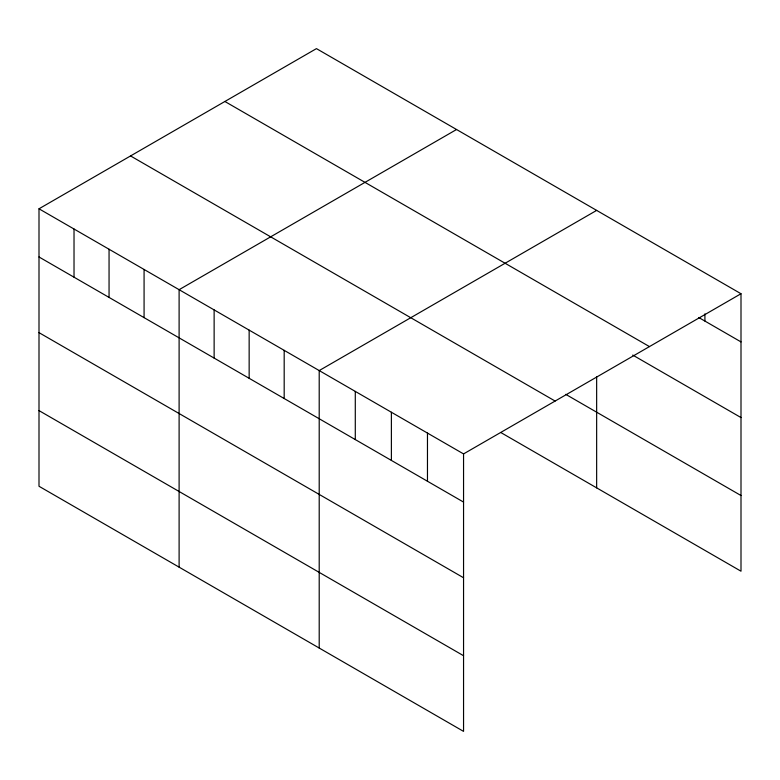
<?xml version="1.0" encoding="UTF-8"?>
<svg xmlns="http://www.w3.org/2000/svg" width="780" height="780" viewBox="0 0 780 780"><rect width="100%" height="100%" fill="white"/><g stroke="black" fill="none" stroke-linecap="round" stroke-linejoin="round"><path stroke-width="1.17" d="M39 208.796L463.554 453.911L463.554 731.377L39 486.262L39 208.796L316.446 48.623L741 293.738L741 571.204L500.848 432.549M456.544 129.509L179.107 289.692L179.107 567.158M596.651 210.395L319.205 370.578L319.205 648.043M463.554 453.911L741 293.738M698.724 317.499L741 341.903M224.884 101.478L649.447 346.593M632.736 355.066L741 417.573M565.744 394.348L741 495.534M130.553 155.941L555.116 401.056M39 256.971L463.554 502.086M39 332.641L463.554 577.756M39 410.602L463.554 655.717M704.915 313.843L704.915 321.067M596.651 376.867L596.651 487.861M427.469 433.075L427.469 481.25M391.385 412.25L391.385 460.415M355.29 391.414L355.29 439.579M284.183 350.356L284.183 398.522M249.151 330.135L249.151 378.3M214.13 309.913L214.13 358.078M144.076 269.471L144.076 317.635M109.054 249.239L109.054 297.414M74.022 229.018L74.022 277.192"/></g></svg>
